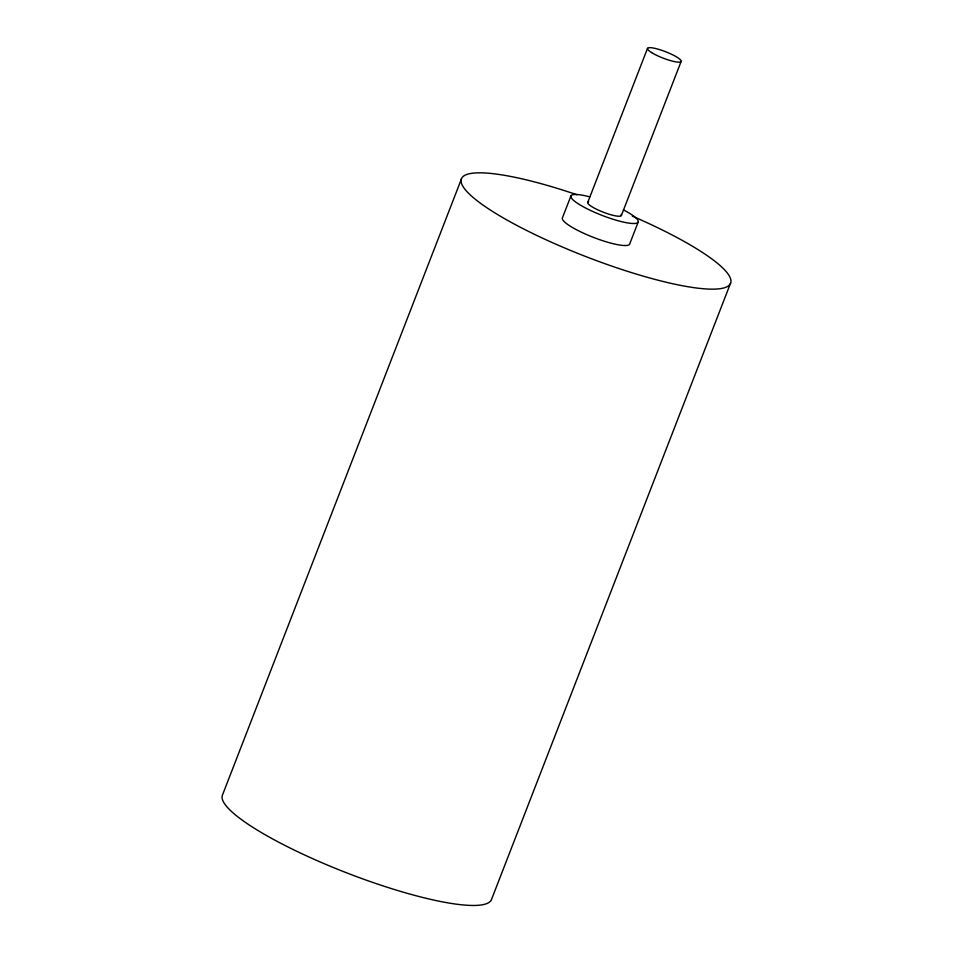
<?xml version="1.0" encoding="UTF-8"?>
<svg xmlns="http://www.w3.org/2000/svg" width="953" height="953" viewBox="0 0 953 953"><rect width="100%" height="100%" fill="white"/><g stroke="black" fill="none" stroke-linecap="round" stroke-linejoin="round"><path stroke-width="1.43" d="M461.455 178.902L222.406 795.219A144.308 27.53 21.2 0 0 347.488 873.162A144.308 27.53 21.2 0 0 491.545 899.406L730.594 283.089M570.918 195.961L562.377 217.975A36.071 6.885 21.2 0 0 593.659 237.464A36.071 6.885 21.2 0 0 629.671 244.016L638.212 222.001M587.739 202.477L647.504 48.389M621.38 215.497L681.145 61.421M623.441 209.898A36.071 6.885 21.2 0 1 628.813 223.109A36.071 6.885 21.2 0 1 577.268 203.156A36.071 6.885 21.2 0 1 589.8 196.878M621.118 214.437A18.036 3.443 21.2 0 1 603.38 212.221A18.036 3.443 21.2 0 1 588.62 201.857M632.28 216.105A144.308 27.53 21.2 0 1 702.778 288.688A144.308 27.53 21.2 0 1 479.43 202.477A144.308 27.53 21.2 0 1 577.018 194.769M651.59 52.582A18.036 3.443 21.2 0 0 680.263 62.028A18.036 3.443 21.2 0 0 661.12 50.104A18.036 3.443 21.2 0 0 651.59 52.582"/></g></svg>
